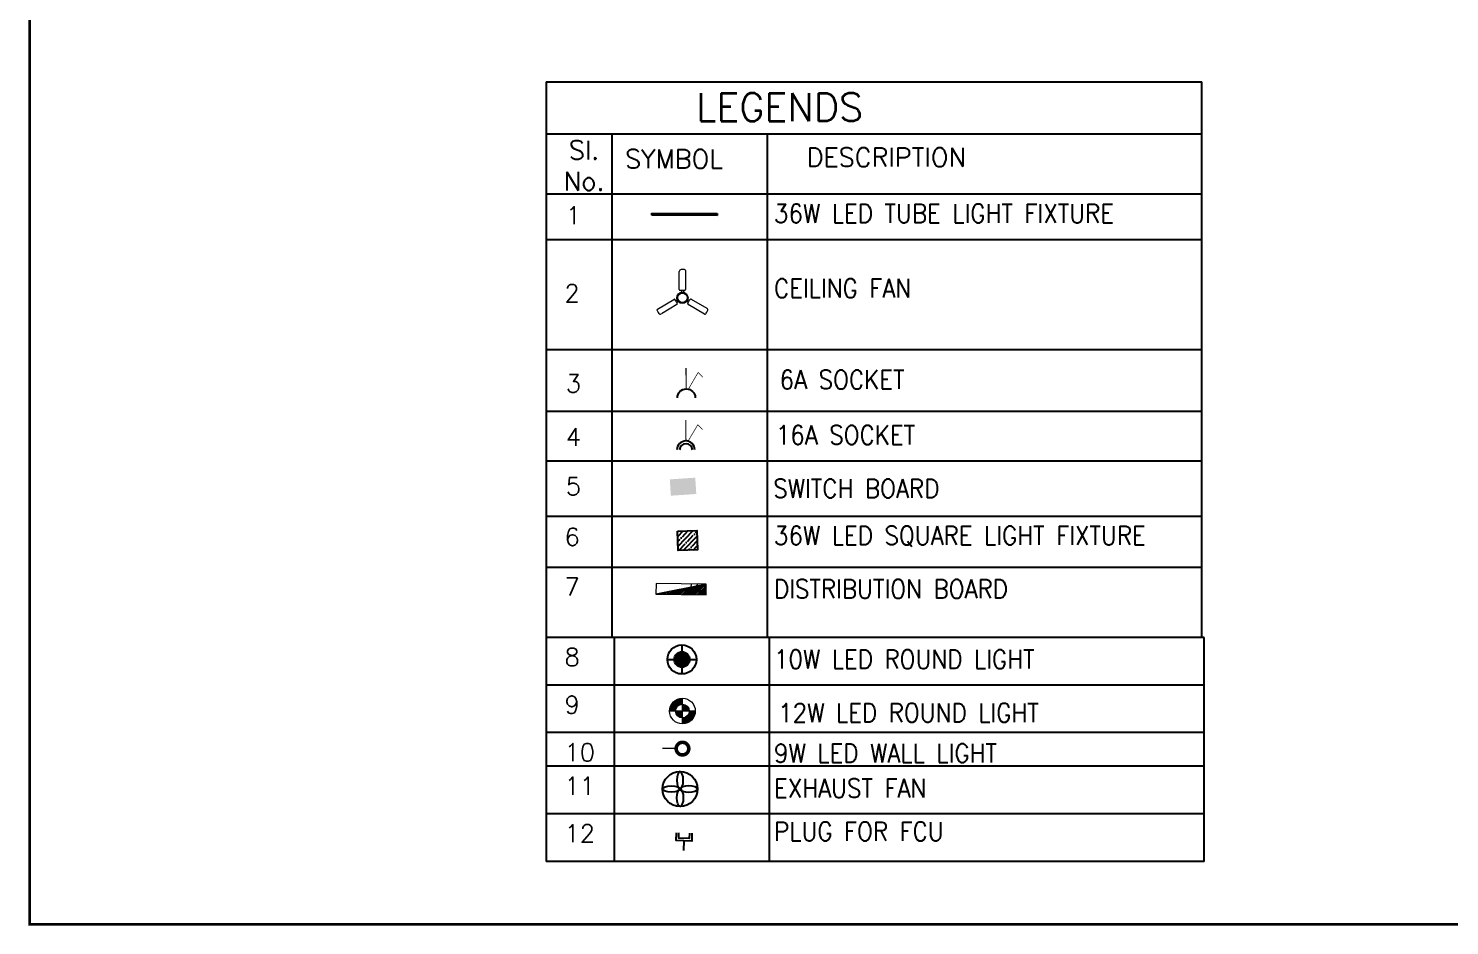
# Model space of a CAD drawing. Header units: inches. Extents: x -221585 to 401252, y -284294 to 332380.
# Drawn here: x 131561 to 135218, y 50275 to 52584 of the extents above; entities that cross this region are included whole.
import ezdxf
from ezdxf.enums import TextEntityAlignment as Align

# ---------------------------------------------------------------- set-up
doc = ezdxf.new("R2010")
doc.units = ezdxf.units.IN
doc.header["$MEASUREMENT"] = 0
for name, color, linetype, lineweight in [('-6LTG', 4, 'Continuous', 18), ('ceilingfan', 1, 'Continuous', 15), ('PIE', 7, 'Continuous', 15)]:
    doc.layers.add(name, color=color, linetype=linetype, lineweight=lineweight)
for name, color, linetype in [('A_dimension_100', 233, 'Continuous'), ('E-LIGHT', 7, 'Continuous'), ('Lighting', 8, 'Continuous'), ('Power', 7, 'Continuous'), ('UPS', 7, 'Continuous')]:
    doc.layers.add(name, color=color, linetype=linetype)
doc.styles.add('A', font='SIMPLEX', dxfattribs={"width": 0.9})

# ---------------------------------------------------------------- blocks, each defined once
blk = doc.blocks.new('Fan')
at = {"color": 6}
for p, q in [((-5.8, 15.7), (-5.8, 48.4)), ((5.2, 50.1), (5.2, 15.7)), ((3.5, 14), (-4.1, 14)), ((-1.9, 14), (-1.9, 10.8)), ((1.5, 14), (1.5, 10.8)), ((-45.2, -19.5), (-15.9, -1.9)), ((-10.2, -11.4), (-38.2, -28.2)), ((-13.6, -2.5), (-9.7, -9)), ((-12.6, -4.2), (-9.9, -2.6)), ((-10.8, -7.1), (-8.1, -5.5)), ((10.3, -7.3), (7.6, -5.8)), ((12, -4.4), (9.3, -2.8)), ((9.4, -9.1), (13.2, -2.4)), ((39.7, -28.3), (10, -11.4)), ((15.5, -1.8), (43.8, -18))]:
    blk.add_line(p, q, dxfattribs=at)
for centre, radius in [((-0.2, 0.8), 10.2), ((-0.2, 0.9), 8.5)]:
    blk.add_circle(centre, radius, dxfattribs=at)
for centre, radius, start, end in [((-2.4, 48.4), 3.4, 92.735, 180), ((-0.2, 0.9), 51, 85.7207, 92.735), ((3.5, 50.1), 1.7, 0, 85.7207), ((-4.1, 15.7), 1.7, 180, 270), ((3.5, 15.7), 1.7, 270, 0), ((-44.4, -21), 1.7, 120.9808, 206.3239), ((-0.2, 0.9), 51, 206.3239, 213.3255), ((-15, -3.4), 1.7, 30.9808, 120.9808), ((-11.1, -9.9), 1.7, 300.9808, 30.9808), ((10.8, -9.9), 1.7, 150.2708, 240.2708), ((14.6, -3.3), 1.7, 60.2708, 150.2708), ((-0.2, 0.9), 51, 325.7165, 332.7215), ((42.1, -20.9), 3.4, 332.7215, 60.2708), ((-40, -25.3), 3.4, 213.3255, 300.9808), ((40.6, -26.9), 1.7, 240.2708, 325.7165)]:
    blk.add_arc(centre, radius, start, end, dxfattribs=at)
blk = doc.blocks.new('ups 6A')
at = {"layer": 'E-LIGHT', "color": 4}
for points, const_width in [([(5905667, -1658491), (5905670, -1658287)], 11.7), ([(5905692, -1658286), (5905785, -1658448), (5905831, -1658401)], 6.64)]:
    blk.add_lwpolyline(points, dxfattribs=dict(at, const_width=const_width))
blk.add_arc((5905672, -1658200), 87.4, 179.0102, 359.0102, dxfattribs=at)
blk = doc.blocks.new('16A')
at = {"layer": 'E-LIGHT', "color": 1}
for points, const_width in [([(5916857, -1642748), (5916861, -1642952)], 11.7), ([(5916882, -1642953), (5916975, -1642791), (5917021, -1642838)], 6.64)]:
    blk.add_lwpolyline(points, dxfattribs=dict(at, const_width=const_width))
for centre, radius, start, end in [((5916862, -1643039), 87.4, 0.9898, 180.9898), ((5916863, -1643043), 64.6, 4.2725, 175.7579)]:
    blk.add_arc(centre, radius, start, end, dxfattribs=at)
blk = doc.blocks.new('1x18W DOWNLIGHT')
h = blk.add_hatch(color=5)
h.paths.add_polyline_path([(38601.25, -1238.84, 0.414214), (38596.25, -1243.84), (38601.25, -1243.84)])
h.paths.add_polyline_path([(38601.25, -1238.84), (38601.25, -1243.84), (38606.25, -1243.84, 0.414214)])
h.paths.add_polyline_path([(38606.25, -1243.84), (38601.25, -1243.84), (38601.25, -1248.84, 0.414214)])
h.paths.add_polyline_path([(38601.25, -1243.84), (38596.25, -1243.84, 0.414214), (38601.25, -1248.84)])
at = {"color": 5}
for p, q in [((38601.25, -1253.24), (38601.25, -1234.44)), ((38610.65, -1243.84), (38591.85, -1243.84))]:
    blk.add_line(p, q, dxfattribs=at)
for radius in [9.4, 5]:
    blk.add_circle((38601.25, -1243.84), radius, dxfattribs=at)
blk = doc.blocks.new('LED DownLight')
at = {"layer": '-6LTG'}
for points in [[(-34, 49), (-34, 93, 0.414214), (-127, 0), (-84, 0, -0.414214)], [(-34, 0), (-84, 0, 0.414214), (-34, -49)], [(-34, 49), (-34, 0), (15, 0, 0.414214)], [(58, 0), (15, 0, -0.414214), (-34, -49), (-34, -93, 0.414214)]]:
    blk.add_hatch(color=5, dxfattribs=at).paths.add_polyline_path(points)
at = {"layer": '-6LTG', "color": 5}
for p, q in [((58, 0), (-127, 0)), ((-34, -93), (-34, 93))]:
    blk.add_line(p, q, dxfattribs=at)
for radius in [92.8, 49.4]:
    blk.add_circle((-34, 0), radius, dxfattribs=at)
blk = doc.blocks.new('w.l')
at = {"layer": 'PIE', "color": 6}
blk.add_line((109349.8, 39723.6), (109371.7, 39720.1), dxfattribs=at)
at = {"layer": 'PIE', "color": 6, "const_width": 6.59}
blk.add_lwpolyline([(109337.4, 39737.9, 1), (109333.8, 39715, 1)], format="xyb", close=True, dxfattribs=at)

msp = doc.modelspace()

# ---------------------------------------------------------------- hatches: boundary and pattern name
at = {"ltscale": 10}
h = msp.add_hatch(dxfattribs=at)
h.set_pattern_fill('ANSI35', color=1, scale=70, angle=1.3779)
h.set_pattern_definition([(46.377854, (-77805.53, -208770.601), (-12.6683419, 12.07323955), []), (46.377854, (-77793.16, -208770.304), (-12.6683419, 12.07323955), [21.875, -4.375, 0, -4.375])])
h.paths.add_polyline_path([(133282.4, 51241.8), (133281.2, 51291.5), (133231.5, 51290.3), (133232.7, 51240.6)])

# ---------------------------------------------------------------- linework, layer by layer
at = {"color": 3}
for p, q in [((132893.3, 52446.9), (134580.5, 52446.9)), ((132893.3, 52446.9), (132893.3, 51016.9)), ((134580.5, 52433.9), (134580.5, 52446.9)), ((134580.5, 51016.9), (134580.5, 52433.9)), ((134580.5, 52312.1), (132893.3, 52312.1)), ((133062, 52312.1), (133062, 51016.9)), ((133461.5, 52312.1), (133461.5, 51016.9)), ((133461.5, 52312.1), (133461.5, 51016.9)), ((132893.3, 52157.9), (133461.5, 52157.9)), ((133461.5, 52157.9), (134580.5, 52157.9)), ((132893.3, 52041.1), (133461.5, 52041.1)), ((133461.5, 52041.1), (134580.5, 52041.1)), ((132893.3, 51757.7), (133461.5, 51757.7)), ((133461.5, 51757.7), (134580.5, 51757.7)), ((132893.3, 51598.7), (133461.5, 51598.7)), ((133461.5, 51598.7), (134580.5, 51598.7)), ((132893.3, 51470.8), (133461.5, 51470.8)), ((133461.5, 51470.8), (134580.5, 51470.8)), ((132893.3, 51329.1), (133461.5, 51329.1)), ((133461.5, 51329.1), (134580.5, 51329.1)), ((132893.3, 51197.7), (133461.5, 51197.7)), ((133461.5, 51197.7), (134580.5, 51197.7)), ((134580.5, 51016.9), (132893.3, 51016.9)), ((132893.3, 51016.9), (132893.3, 50440.3)), ((134586.3, 51016.9), (132893.3, 51016.9)), ((133067.9, 51016.9), (133067.9, 50440.3)), ((133467.4, 51016.9), (133467.4, 50440.3)), ((134586.3, 50440.3), (134586.3, 51016.9)), ((134586.3, 50894.3), (132893.3, 50894.3)), ((134586.3, 50771.7), (132893.3, 50771.7)), ((134586.3, 50685.5), (132893.3, 50685.5)), ((134586.3, 50562.9), (132893.3, 50562.9)), ((134586.3, 50440.3), (132893.3, 50440.3))]:
    msp.add_line(p, q, dxfattribs=at)
at = {"color": 5}
for p, q in [((133165, 52108.7), (133332.9, 52107.3)), ((133165, 52103.5), (133165, 52108.7)), ((133332.8, 52102.1), (133165, 52103.5)), ((133332.9, 52107.3), (133332.8, 52102.1))]:
    msp.add_line(p, q, dxfattribs=at)
at = {"color": 6, "const_width": 6.3}
msp.add_lwpolyline([(140179.2, 50278.4), (131563.9, 50278.4), (131563.9, 56079.6), (140179.2, 56079.6)], close=True, dxfattribs=at)
at = {"color": 1, "ltscale": 10}
msp.add_lwpolyline([(133231.5, 51290.3), (133281.2, 51291.5), (133282.4, 51241.8), (133232.7, 51240.6)], close=True, dxfattribs=at)
at = {"color": 30, "linetype": 'Continuous', "lineweight": 9, "true_color": 0x00001e}
msp.add_lwpolyline([(133305.2, 51153.9), (133176.2, 51155.5), (133175.7, 51128.3), (133304.7, 51126.7), (133305.2, 51153.9), (133175.7, 51128.3)], dxfattribs=at)
msp.add_lwpolyline([(133305.2, 51153.9), (133176.2, 51155.5), (133175.7, 51128.3), (133304.7, 51126.7), (133305.2, 51153.9), (133175.7, 51128.3)], dxfattribs=at)
at = {"color": 1, "linetype": 'Continuous', "lineweight": 9, "true_color": 0x000001}
for points in [[(133177.1, 51128.7), (133177.2, 51128.2), (133177.2, 51128.2)], [(133177.1, 51128.7), (133177.2, 51128.2), (133177.2, 51128.2)], [(133181.9, 51129.6), (133180.8, 51128.3), (133180.8, 51128.3)], [(133181.9, 51129.6), (133180.8, 51128.3), (133180.8, 51128.3)], [(133186.7, 51130.6), (133184.8, 51128.5), (133184.8, 51128.5)], [(133186.7, 51130.6), (133184.8, 51128.5), (133184.8, 51128.5)], [(133191.5, 51131.5), (133187.9, 51128.4), (133187.9, 51128.4)], [(133191.5, 51131.5), (133187.9, 51128.4), (133187.9, 51128.4)], [(133197, 51132.1), (133192.1, 51128.1), (133192.1, 51128.1)], [(133197, 51132.1), (133192.1, 51128.1), (133192.1, 51128.1)], [(133201.7, 51133.5), (133196.1, 51128.3), (133196.1, 51128.3)], [(133201.7, 51133.5), (133196.1, 51128.3), (133196.1, 51128.3)], [(133206.5, 51134.5), (133199.8, 51127.9), (133199.8, 51127.9)], [(133206.5, 51134.5), (133199.8, 51127.9), (133199.8, 51127.9)], [(133211.3, 51135.4), (133203.9, 51127.6), (133203.9, 51127.6)], [(133211.3, 51135.4), (133203.9, 51127.6), (133203.9, 51127.6)], [(133216.7, 51136), (133208, 51127.8), (133208, 51127.8)], [(133216.7, 51136), (133208, 51127.8), (133208, 51127.8)], [(133221.5, 51136.9), (133211.4, 51128.3), (133211.4, 51128.3)], [(133221.5, 51136.9), (133211.4, 51128.3), (133211.4, 51128.3)], [(133226.2, 51138.3), (133215.5, 51128), (133215.5, 51128)], [(133226.2, 51138.3), (133215.5, 51128), (133215.5, 51128)], [(133231, 51139.3), (133219.6, 51128.2), (133219.6, 51128.2)], [(133231, 51139.3), (133219.6, 51128.2), (133219.6, 51128.2)], [(133235.9, 51140.2), (133223.3, 51127.8), (133223.3, 51127.8)], [(133235.9, 51140.2), (133223.3, 51127.8), (133223.3, 51127.8)], [(133240.3, 51140.5), (133227, 51127.3), (133227, 51127.3)], [(133240.3, 51140.5), (133227, 51127.3), (133227, 51127.3)], [(133245.6, 51141.6), (133231, 51127.5), (133231, 51127.5)], [(133245.6, 51141.6), (133231, 51127.5), (133231, 51127.5)], [(133250.3, 51143), (133234.7, 51127.1), (133234.7, 51127.1)], [(133250.3, 51143), (133234.7, 51127.1), (133234.7, 51127.1)], [(133255.1, 51143.9), (133238.6, 51127.8), (133238.6, 51127.8)], [(133255.1, 51143.9), (133238.6, 51127.8), (133238.6, 51127.8)], [(133260.1, 51144.4), (133242.7, 51127.5), (133242.7, 51127.5)], [(133260.1, 51144.4), (133242.7, 51127.5), (133242.7, 51127.5)], [(133265.4, 51145.5), (133246.3, 51127.5), (133246.3, 51127.5)], [(133265.4, 51145.5), (133246.3, 51127.5), (133246.3, 51127.5)], [(133270.2, 51146.4), (133250.4, 51127.2), (133250.4, 51127.2)], [(133270.2, 51146.4), (133250.4, 51127.2), (133250.4, 51127.2)], [(133274.9, 51147.8), (133254.5, 51127.4), (133254.5, 51127.4)], [(133274.9, 51147.8), (133254.5, 51127.4), (133254.5, 51127.4)], [(133279.7, 51148.8), (133258.2, 51127), (133258.2, 51127)], [(133279.7, 51148.8), (133258.2, 51127), (133258.2, 51127)], [(133285.1, 51149.4), (133262.2, 51127.2), (133262.2, 51127.2)], [(133285.1, 51149.4), (133262.2, 51127.2), (133262.2, 51127.2)], [(133289.9, 51150.3), (133265.4, 51126.6), (133265.4, 51126.6)], [(133289.9, 51150.3), (133265.4, 51126.6), (133265.4, 51126.6)], [(133266, 51155.4), (133265.8, 51144.1), (133265.8, 51144.1)], [(133294.8, 51151.2), (133269.3, 51127.3), (133269.3, 51127.3)], [(133294.8, 51151.2), (133269.3, 51127.3), (133269.3, 51127.3)], [(133299.4, 51152.6), (133273.5, 51127), (133273.5, 51127)], [(133299.4, 51152.6), (133273.5, 51127), (133273.5, 51127)], [(133304.7, 51153.7), (133277, 51127.1), (133277, 51127.1)], [(133304.7, 51153.7), (133277, 51127.1), (133277, 51127.1)], [(133305.7, 51150.4), (133281.2, 51126.8), (133281.2, 51126.8)], [(133305.7, 51150.4), (133281.2, 51126.8), (133281.2, 51126.8)], [(133305.4, 51146.3), (133285.2, 51127), (133285.2, 51127)], [(133305.4, 51146.3), (133285.2, 51127), (133285.2, 51127)], [(133305, 51142.6), (133288.9, 51126.5), (133288.9, 51126.5)], [(133305, 51142.6), (133288.9, 51126.5), (133288.9, 51126.5)], [(133305.2, 51138.6), (133293.1, 51126.3), (133293.1, 51126.3)], [(133305.2, 51138.6), (133293.1, 51126.3), (133293.1, 51126.3)], [(133304.9, 51134.4), (133297, 51126.9), (133297, 51126.9)], [(133304.9, 51134.4), (133297, 51126.9), (133297, 51126.9)], [(133305.4, 51131), (133301, 51127.1), (133301, 51127.1)], [(133305.4, 51131), (133301, 51127.1), (133301, 51127.1)], [(133301.8, 51154.9), (133301.8, 51144.7), (133301.8, 51144.7)], [(133305.1, 51126.8), (133304.2, 51126.5), (133304.2, 51126.5)], [(133305.1, 51126.8), (133304.2, 51126.5), (133304.2, 51126.5)]]:
    msp.add_lwpolyline(points, dxfattribs=at)
at = {"color": 8, "linetype": 'Continuous', "lineweight": 5, "true_color": 0x767676}
msp.add_lwpolyline([(133215.6, 51129.5), (133217.5, 51130.1), (133233.9, 51136.6), (133241.7, 51141)], dxfattribs=at)
at = {"color": 8, "linetype": 'Continuous', "lineweight": 9, "true_color": 0x000008}
msp.add_lwpolyline([(133265.7, 51135.9), (133285.3, 51155.5), (133285.3, 51155.5)], dxfattribs=at)
msp.add_lwpolyline([(133265.7, 51135.9), (133285.3, 51155.5), (133285.3, 51155.5)], dxfattribs=at)
msp.add_lwpolyline([(133265.7, 51135.9), (133285.3, 51155.5), (133285.3, 51155.5)], dxfattribs=at)
at = {"color": 5}
msp.add_circle((133237.8, 50626.6), 45, dxfattribs=at)
at = {"color": 5, "extrusion": (0, 0, -1)}
for centre, major_axis, ratio in [((133237.8, 50649.1), (0, -22.5), 0.361042), ((133260.3, 50626.6), (-22.5, 0), 0.363524)]:
    msp.add_ellipse(centre, major_axis=major_axis, ratio=ratio, dxfattribs=at)
at = {"color": 5}
for centre, major_axis, ratio in [((133215.3, 50626.6), (22.5, 0), 0.363524), ((133237.8, 50604.1), (0, 22.5), 0.361042)]:
    msp.add_ellipse(centre, major_axis=major_axis, ratio=ratio, dxfattribs=at)
at = {"color": 3, "ltscale": 10}
msp.add_solid([(133211.3, 51423.5), (133276.8, 51427.8), (133214, 51381.5), (133279.5, 51385.8)], dxfattribs=at)
at = {"layer": 'A_dimension_100', "color": 3, "ltscale": 0.05}
for points in [[(133268.2, 50513.2), (133267.7, 50492.9), (133227.8, 50493.9), (133228.3, 50514.2)], [(133261.9, 50513.3), (133261.5, 50499.3), (133234.3, 50500), (133234.6, 50514)], [(133247.4, 50493.4), (133246.8, 50468.1)]]:
    msp.add_lwpolyline(points, dxfattribs=at)

# ---------------------------------------------------------------- block references
at = {"xscale": 1.399999999999999, "yscale": 1.399999999999999, "zscale": 1.399999999999999, "rotation": 189.6404533713907}
msp.add_blockref('w.l', (274838.2, 131196), dxfattribs=at)
at = {"layer": 'ceilingfan', "xscale": 1.428425670840644, "yscale": 1.428425670840644, "zscale": 1.428425670840644}
msp.add_blockref('Fan', (133244.1, 51889.4), dxfattribs=at)
at = {"layer": 'Lighting', "color": 8, "xscale": 3.970890562808827, "yscale": 3.970890562808827, "zscale": 3.970890562808827, "rotation": 180}
msp.add_blockref('1x18W DOWNLIGHT', (286523.8, 46020.9), dxfattribs=at)
at = {"layer": 'Lighting', "linetype": 'Continuous', "xscale": 0.3557970566093919, "yscale": 0.3557970566093919, "zscale": 0.3557970566093919}
msp.add_blockref('LED DownLight', (133255.9, 50827.3), dxfattribs=at)
at = {"layer": 'Power', "xscale": 0.2640240205127439, "yscale": 0.2640240205127439, "zscale": 0.2640240205127439, "rotation": 359.1776400023923}
msp.add_blockref('16A', (-1422554, 507677.5), dxfattribs=at)
at = {"layer": 'UPS', "color": 3, "xscale": -0.2642444977410481, "yscale": 0.2642444977410482, "zscale": 0.2642444977410482, "rotation": 179.6094359795521}
msp.add_blockref('ups 6A', (-1430238, -375889.2), dxfattribs=at)

# ---------------------------------------------------------------- texts
at = {"color": 7, "style": 'A'}
for s, height, p in [('LEGENDS', 72.21, (133278.6, 52345.5)), ('1', 45.6, (132943.8, 52079.9)), ('2', 45.6, (132940.2, 51879.7)), ('3', 45.6, (132943.8, 51647.4)), ('4', 45.6, (132943.8, 51509.9)), ('5', 45.6, (132943.8, 51383)), ('6', 45.6, (132940.5, 51252.7)), ('7', 45.6, (132940.5, 51124.3)), ('8', 45.6, (132940.5, 50943.5)), ('9', 45.6, (132940.5, 50820.9)), ('10', 45.61, (132940.5, 50698.3)), ('11', 45.61, (132940.5, 50612.1)), ('12', 45.61, (132940.5, 50489.5))]:
    msp.add_text(s, height=height, dxfattribs=at).set_placement(p)
at = {"color": 0, "style": 'A'}
for s, p in [('Sl.', (132990.6, 52246.8)), ('No.', (132990.6, 52167))]:
    msp.add_text(s, height=48.14, dxfattribs=at).set_placement(p, align=Align.CENTER)
for s, height, p in [('SYMBOL', 48.14, (133096.2, 52224)), ('DESCRIPTION', 48.142, (133563.3, 52228.3))]:
    msp.add_text(s, height=height, dxfattribs=at).set_placement(p)
at = {"color": 0, "attachment_point": 1, "style": 'A'}
for s, width, insert, char_height in [('36W LED TUBE LIGHT FIXTURE', 6955.156, (133479.6, 52131.9), 48.142), ('CEILING FAN', 5688.689, (133479.6, 51939.3), 48.142), ('6A SOCKET', 6494.613, (133494.1, 51704.2), 48.14), ('16A SOCKET', 5496.796, (133484.3, 51561.8), 48.14), ('SWITCH BOARD', 5722.242, (133477.7, 51424.1), 48.142), ('36W LED SQUARE LIGHT FIXTURE', 6955.156, (133479.6, 51303.1), 48.142), ('DISTRIBUTION BOARD', 8106.989, (133479.6, 51165.6), 48.142), ('10W LED ROUND LIGHT', 8106.989, (133479.6, 50984.8), 48.142), ('12W LED ROUND LIGHT', 8106.989, (133490.5, 50846.9), 48.142), ('9W LED WALL LIGHT', 8106.989, (133479.6, 50743.1), 48.142), ('EXHAUST FAN', 8106.989, (133479.6, 50652.8), 48.142), ('PLUG FOR FCU', 8106.989, (133479.6, 50541.7), 48.142)]:
    msp.add_mtext_dynamic_manual_height_columns(s, width=width, gutter_width=12.5, heights=[0], dxfattribs=dict(at, insert=insert, char_height=char_height))

doc.saveas('drawing.dxf')
